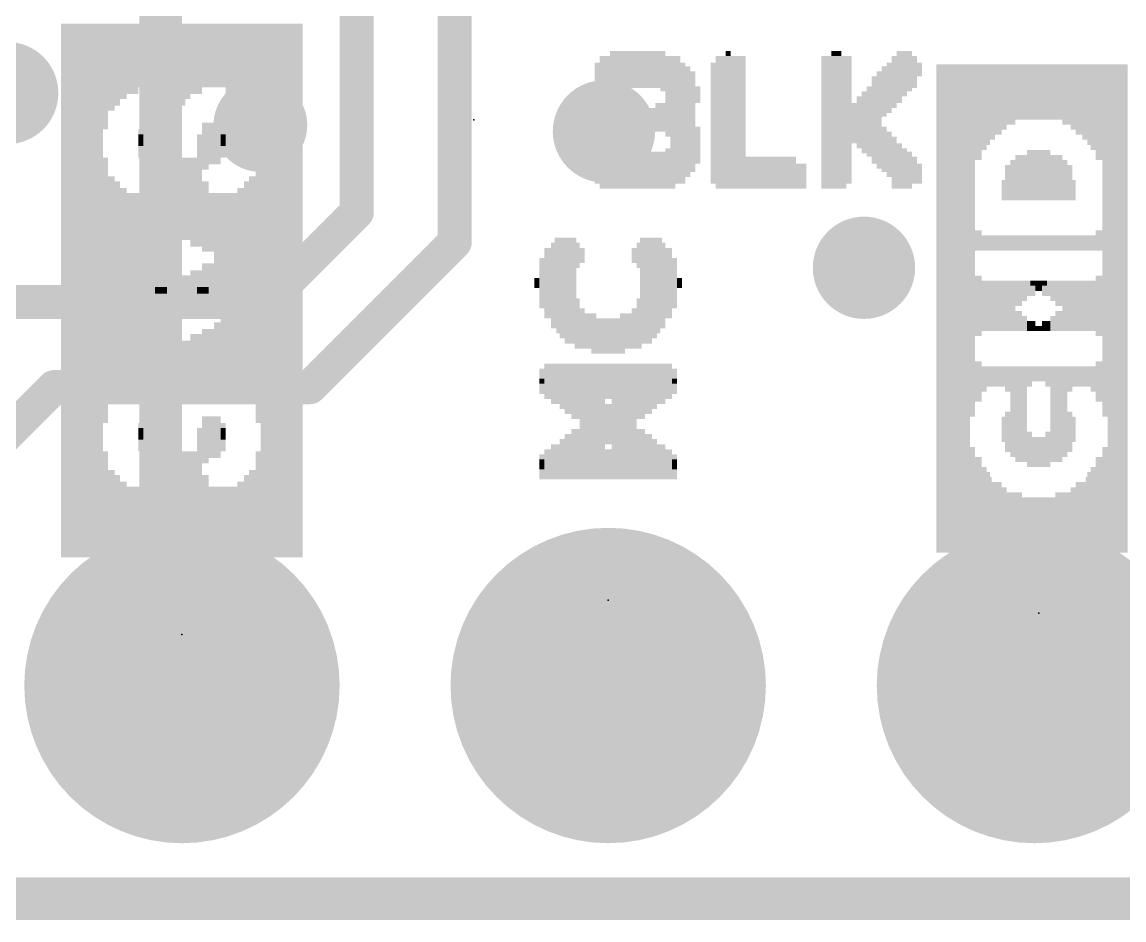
# Model space of a CAD drawing. Extents: x -28 to 74, y -69 to 26.
# Drawn here: x 9.21 to 15.77, y -0.13 to 5.22 of the extents above; entities that cross this region are included whole.
import ezdxf

# ---------------------------------------------------------------- set-up
doc = ezdxf.new("R2010")
doc.units = 0
for name, color, linetype in [('1', 12, 'CONTINUOUS'), ('16', 140, 'CONTINUOUS'), ('17', 183, 'CONTINUOUS'), ('18', 110, 'CONTINUOUS'), ('20', 53, 'CONTINUOUS'), ('21', 41, 'CONTINUOUS'), ('22', 40, 'CONTINUOUS'), ('23', 53, 'CONTINUOUS'), ('24', 53, 'CONTINUOUS'), ('51', 53, 'CONTINUOUS')]:
    doc.layers.add(name, color=color, linetype=linetype)

# ---------------------------------------------------------------- blocks, each defined once
blk = doc.blocks.new('RECT')
blk.add_solid([(-0.5, -0.5), (0.5, -0.5), (-0.5, 0.5), (0.5, 0.5)])
blk = doc.blocks.new('ROUNDP')
at = {"const_width": 0.5}
blk.add_lwpolyline([(0, -0.25, 1), (0, 0.25, 1), (0, -0.25)], format="xyb", dxfattribs=at)
blk = doc.blocks.new('ROUNDV')
at = {"const_width": 0.5}
blk.add_lwpolyline([(0, -0.25, 1), (0, 0.25, 1), (0, -0.25)], format="xyb", dxfattribs=at)

msp = doc.modelspace()

# ---------------------------------------------------------------- linework, layer by layer
at = {"layer": '1', "const_width": 0.254}
for points in [[(10.033, 1.397), (10.033, 9.144)], [(10.16, 1.27), (10.033, 1.397)], [(0, 0), (25.4, 0)]]:
    msp.add_lwpolyline(points, dxfattribs=at)
at = {"layer": '1', "const_width": 0.127}
for points in [[(10.0779, 1.4419, 1), (9.9881, 1.3521)], [(9.9695, 1.397, 1), (10.0965, 1.397)], [(10.1151, 1.2251, 1), (10.2049, 1.3149)]]:
    msp.add_lwpolyline(points, format="xyb", dxfattribs=at)
at = {"layer": '16'}
for points, const_width in [([(11.2014, 9.4234), (11.2014, 4.0894)], 0.2032), ([(11.7856, 9.0424), (11.7856, 3.9116)], 0.2032), ([(11.2014, 4.0894), (10.668, 3.556)], 0.2032), ([(11.7856, 3.9116), (10.922, 3.048)], 0.2032), ([(10.668, 3.556), (7.366, 3.556)], 0.2032), ([(9.398, 3.048), (7.62, 1.27)], 0.2032), ([(10.922, 3.048), (9.398, 3.048)], 0.2032), ([(0, 0), (25.4, 0)], 0.254)]:
    msp.add_lwpolyline(points, dxfattribs=dict(at, const_width=const_width))
at = {"layer": '16', "const_width": 0.1016}
for points in [[(11.1506, 4.0894, 1), (11.2522, 4.0894)], [(11.2373, 4.0535, 1), (11.1655, 4.1253)], [(11.8215, 3.8757, 1), (11.7497, 3.9475)], [(11.7348, 3.9116, 1), (11.8364, 3.9116)], [(10.6321, 3.5919, 1), (10.7039, 3.5201)], [(10.668, 3.5052, 1), (10.668, 3.6068)], [(9.398, 3.0988, 1), (9.398, 2.9972)], [(9.4339, 3.0121, 1), (9.3621, 3.0839)], [(10.8861, 3.0839, 1), (10.9579, 3.0121)], [(10.922, 2.9972, 1), (10.922, 3.0988)]]:
    msp.add_lwpolyline(points, format="xyb", dxfattribs=at)
at = {"layer": '20', "const_width": 0.2032}
msp.add_lwpolyline([(0, 0), (25.4, 0)], dxfattribs=at)
at = {"layer": '23'}
for p in [(11.8999, 4.6406), (12.7, 1.778), (15.2654, 1.7018), (10.16, 1.5748)]:
    msp.add_point(p, dxfattribs=at)
at = {"layer": '24'}
for p in [(12.7, 1.778), (15.2654, 1.7018), (10.16, 1.5748)]:
    msp.add_point(p, dxfattribs=at)

# ---------------------------------------------------------------- block references
at = {"layer": '17', "xscale": 1.8796, "yscale": 1.8796, "rotation": 90}
for p in [(10.16, 1.27), (10.16, 1.27), (12.7, 1.27), (12.7, 1.27), (15.24, 1.27), (15.24, 1.27)]:
    msp.add_blockref('ROUNDP', p, dxfattribs=at)
at = {"layer": '18'}
for p, xscale, yscale in [((9.1186, 4.8006), 0.6096, 0.6096), ((9.1186, 4.8006), 0.6096, 0.6096), ((10.6274, 4.6101), 0.5588, 0.5588), ((10.6274, 4.6101), 0.5588, 0.5588), ((12.6746, 4.572), 0.6096, 0.6096), ((12.6746, 4.572), 0.6096, 0.6096), ((14.224, 3.7592), 0.6096, 0.6096), ((14.224, 3.7592), 0.6096, 0.6096)]:
    msp.add_blockref('ROUNDV', p, dxfattribs=dict(at, xscale=xscale, yscale=yscale))
at = {"layer": '21', "rotation": 90}
for p, xscale, yscale in [((9.46, 3.6248), 3.18, 0.04), ((9.495, 3.6248), 3.18, 0.03), ((9.53, 3.6248), 3.18, 0.04), ((9.565, 3.6248), 3.18, 0.03), ((9.6, 3.6248), 3.18, 0.04), ((9.635, 3.6248), 3.18, 0.03), ((9.67, 3.6248), 3.18, 0.04), ((9.705, 4.8998), 0.63, 0.03), ((9.74, 4.9548), 0.52, 0.04), ((9.775, 4.9698), 0.49, 0.03), ((9.81, 4.9898), 0.45, 0.04), ((9.845, 5.0048), 0.42, 0.03), ((9.88, 5.0048), 0.42, 0.04), ((9.915, 5.0248), 0.38, 0.03), ((9.95, 5.0248), 0.38, 0.04), ((9.985, 5.0248), 0.38, 0.03), ((10.02, 5.0248), 0.38, 0.04), ((10.055, 5.0048), 0.42, 0.03), ((10.09, 5.0048), 0.42, 0.04), ((10.125, 4.9898), 0.45, 0.03), ((10.16, 4.9698), 0.49, 0.04), ((10.195, 5.0048), 0.42, 0.03), ((10.23, 5.0048), 0.42, 0.04), ((10.265, 5.0248), 0.38, 0.03), ((10.3, 5.0248), 0.38, 0.04), ((10.335, 5.0248), 0.38, 0.03), ((10.37, 5.0248), 0.38, 0.04), ((10.405, 5.0248), 0.38, 0.03), ((10.44, 5.0248), 0.38, 0.04), ((10.475, 5.0248), 0.38, 0.03), ((10.51, 5.0048), 0.42, 0.04), ((10.545, 4.9898), 0.45, 0.03), ((10.58, 4.9698), 0.49, 0.04), ((10.615, 4.9348), 0.56, 0.03), ((10.65, 3.6248), 3.18, 0.04), ((10.685, 3.6248), 3.18, 0.03), ((10.72, 3.6248), 3.18, 0.04), ((10.755, 3.6248), 3.18, 0.03), ((10.79, 3.6248), 3.18, 0.04), ((10.825, 3.6248), 3.18, 0.03), ((10.86, 3.6248), 3.18, 0.04), ((14.6704, 3.5168), 2.91, 0.03), ((14.7004, 3.5168), 2.91, 0.03), ((14.7254, 3.5168), 2.91, 0.02), ((14.7554, 3.5168), 2.91, 0.04), ((14.7904, 3.5168), 2.91, 0.03), ((14.8204, 3.5168), 2.91, 0.03), ((14.8454, 3.5168), 2.91, 0.02), ((14.8704, 3.9218), 2.1, 0.03), ((14.9054, 4.6868), 0.57, 0.04), ((14.9404, 4.7168), 0.51, 0.03), ((14.9604, 4.7318), 0.48, 0.03), ((14.9904, 4.7468), 0.45, 0.03), ((15.0254, 4.7618), 0.42, 0.04), ((15.0604, 4.7768), 0.39, 0.03), ((15.0804, 4.7918), 0.36, 0.03), ((15.1104, 4.7918), 0.36, 0.03), ((15.1454, 4.8068), 0.33, 0.04), ((15.1804, 4.8068), 0.33, 0.03), ((15.2104, 4.8068), 0.33, 0.03), ((15.2304, 4.8068), 0.33, 0.03), ((15.2654, 4.8068), 0.33, 0.04), ((15.3004, 4.8068), 0.33, 0.03), ((15.3204, 4.8068), 0.33, 0.03), ((15.3504, 4.8068), 0.33, 0.03), ((15.3854, 4.8068), 0.33, 0.04), ((15.4204, 4.7918), 0.36, 0.03), ((15.4504, 4.7918), 0.36, 0.03), ((15.4704, 4.7768), 0.39, 0.03), ((15.5054, 4.7768), 0.39, 0.04), ((15.5404, 4.7618), 0.42, 0.03), ((15.5604, 4.7468), 0.45, 0.03), ((15.5904, 4.7318), 0.48, 0.03), ((15.6254, 4.7018), 0.54, 0.04), ((15.6604, 4.6568), 0.63, 0.03), ((15.6904, 3.5168), 2.91, 0.03), ((15.7204, 3.5168), 2.91, 0.03), ((15.7504, 3.5168), 2.91, 0.03), ((15.7704, 3.5168), 2.91, 0.03), ((9.985, 4.4998), 0.25, 0.03), ((10.3, 4.4848), 0.28, 0.04), ((10.335, 4.4998), 0.25, 0.03), ((10.37, 4.4998), 0.25, 0.04), ((9.915, 4.5198), 0.07, 0.03), ((9.95, 4.4998), 0.17, 0.04), ((10.02, 4.4648), 0.24, 0.04), ((10.265, 4.2198), 0.67, 0.03), ((10.405, 4.4998), 0.17, 0.03), ((9.705, 3.6248), 1.58, 0.03), ((10.055, 4.2048), 0.42, 0.03), ((10.09, 4.1848), 0.46, 0.04), ((10.125, 4.1848), 0.46, 0.03), ((10.16, 4.1698), 0.49, 0.04), ((10.195, 4.1698), 0.49, 0.03), ((10.23, 4.1498), 0.53, 0.04), ((15.1454, 4.2818), 0.24, 0.04), ((15.1804, 4.2968), 0.27, 0.03), ((15.2104, 4.3118), 0.3, 0.03), ((15.2304, 4.3118), 0.3, 0.03), ((15.2654, 4.3118), 0.3, 0.04), ((15.3004, 4.3118), 0.3, 0.03), ((15.3204, 4.3118), 0.3, 0.03), ((15.3504, 4.2968), 0.27, 0.03), ((15.3854, 4.2968), 0.27, 0.04), ((15.4204, 4.2818), 0.24, 0.03), ((10.615, 4.0098), 0.67, 0.03), ((15.0804, 4.2518), 0.18, 0.03), ((15.1104, 4.2668), 0.21, 0.03), ((15.4504, 4.2668), 0.21, 0.03), ((9.74, 4.1848), 0.24, 0.04), ((9.775, 4.1848), 0.18, 0.03), ((10.02, 4.1348), 0.28, 0.04), ((10.58, 3.9948), 0.56, 0.04), ((15.4704, 4.2218), 0.12, 0.03), ((9.81, 4.1648), 0.14, 0.04), ((9.845, 4.1498), 0.11, 0.03), ((9.88, 4.1348), 0.14, 0.04), ((9.915, 4.1348), 0.14, 0.03), ((9.95, 4.1148), 0.18, 0.04), ((9.985, 4.1148), 0.18, 0.03), ((10.3, 4.0298), 0.35, 0.04), ((10.51, 3.9748), 0.46, 0.04), ((10.545, 3.9898), 0.49, 0.03), ((10.335, 4.0098), 0.31, 0.03), ((10.37, 3.9898), 0.35, 0.04), ((10.405, 3.9898), 0.35, 0.03), ((10.44, 3.9748), 0.38, 0.04), ((10.475, 3.9748), 0.38, 0.03), ((14.9054, 3.9218), 0.12, 0.04), ((14.9404, 3.9068), 0.09, 0.03), ((14.9604, 3.9068), 0.09, 0.03), ((14.9904, 3.9068), 0.09, 0.03), ((15.0254, 3.9068), 0.09, 0.04), ((15.0604, 3.9068), 0.09, 0.03), ((15.0804, 3.9068), 0.09, 0.03), ((15.1104, 3.9068), 0.09, 0.03), ((15.1454, 3.9068), 0.09, 0.04), ((15.1804, 3.9068), 0.09, 0.03), ((15.2104, 3.9068), 0.09, 0.03), ((15.2304, 3.9068), 0.09, 0.03), ((15.2654, 3.9068), 0.09, 0.04), ((15.3004, 3.9068), 0.09, 0.03), ((15.3204, 3.9068), 0.09, 0.03), ((15.3504, 3.9068), 0.09, 0.03), ((15.3854, 3.9068), 0.09, 0.04), ((15.4204, 3.9068), 0.09, 0.03), ((15.4504, 3.9068), 0.09, 0.03), ((15.4704, 3.9068), 0.09, 0.03), ((15.5054, 3.9068), 0.09, 0.04), ((15.5404, 3.9068), 0.09, 0.03), ((15.5604, 3.9068), 0.09, 0.03), ((15.5904, 3.9068), 0.09, 0.03), ((15.6254, 3.9218), 0.12, 0.04), ((15.6604, 3.9068), 0.15, 0.03), ((9.74, 3.6248), 0.52, 0.04), ((9.775, 3.6248), 0.52, 0.03), ((12.375, 3.653), 0.45, 0.03), ((12.395, 3.668), 0.54, 0.03), ((12.425, 3.653), 0.57, 0.03), ((12.46, 3.638), 0.6, 0.04), ((12.495, 3.623), 0.63, 0.03), ((12.515, 3.833), 0.15, 0.03), ((12.545, 3.833), 0.09, 0.03), ((12.885, 3.833), 0.09, 0.03), ((12.905, 3.818), 0.18, 0.03), ((12.94, 3.623), 0.63, 0.04), ((12.975, 3.638), 0.6, 0.03), ((12.995, 3.653), 0.57, 0.03), ((13.025, 3.653), 0.51, 0.03), ((13.06, 3.668), 0.42, 0.04), ((9.81, 3.6248), 0.46, 0.04), ((9.845, 3.6248), 0.46, 0.03), ((9.88, 3.6448), 0.42, 0.04), ((9.915, 3.6248), 0.38, 0.03), ((9.95, 3.6398), 0.35, 0.04), ((12.34, 3.653), 0.33, 0.04), ((13.095, 3.668), 0.3, 0.03), ((9.985, 3.6248), 0.32, 0.03), ((10.02, 3.6448), 0.28, 0.04), ((10.055, 3.6248), 0.24, 0.03), ((10.09, 3.6248), 0.24, 0.04), ((10.125, 3.6248), 0.18, 0.03), ((10.16, 3.6248), 0.18, 0.04), ((12.305, 3.653), 0.15, 0.03), ((13.125, 3.668), 0.06, 0.03), ((14.9054, 3.5318), 0.36, 0.04), ((14.9404, 3.5318), 0.3, 0.03), ((14.9604, 3.5468), 0.27, 0.03), ((14.9904, 3.5468), 0.27, 0.03), ((15.0254, 3.5618), 0.24, 0.04), ((15.0604, 3.5768), 0.21, 0.03), ((15.0804, 3.5918), 0.18, 0.03), ((15.1104, 3.5918), 0.18, 0.03), ((15.1454, 3.6068), 0.15, 0.04), ((15.1804, 3.6218), 0.12, 0.03), ((15.2104, 3.6368), 0.09, 0.03), ((15.2304, 3.6368), 0.09, 0.03), ((15.2654, 3.6518), 0.06, 0.04), ((15.3004, 3.6668), 0.03, 0.03), ((15.6254, 3.5168), 0.33, 0.04), ((15.6604, 3.5318), 0.36, 0.03), ((10.195, 3.6248), 0.1, 0.03), ((10.23, 3.6248), 0.1, 0.04), ((10.265, 3.6248), 0.04, 0.03), ((10.3, 3.6248), 0.04, 0.04), ((15.5404, 3.5018), 0.24, 0.03), ((15.5604, 3.5018), 0.24, 0.03), ((15.5904, 3.5168), 0.27, 0.03), ((10.615, 3.2398), 0.67, 0.03), ((12.515, 3.428), 0.3, 0.03), ((12.885, 3.413), 0.27, 0.03), ((12.905, 3.458), 0.3, 0.03), ((15.4704, 3.4718), 0.18, 0.03), ((15.5054, 3.4868), 0.21, 0.04), ((10.51, 3.2748), 0.46, 0.04), ((10.545, 3.2598), 0.49, 0.03), ((10.58, 3.2548), 0.56, 0.04), ((12.545, 3.398), 0.24, 0.03), ((12.58, 3.383), 0.21, 0.04), ((12.615, 3.368), 0.24, 0.03), ((12.82, 3.383), 0.21, 0.04), ((12.855, 3.383), 0.21, 0.03), ((15.3854, 3.4418), 0.12, 0.04), ((15.4204, 3.4568), 0.15, 0.03), ((15.4504, 3.4568), 0.15, 0.03), ((10.37, 3.2598), 0.35, 0.04), ((10.405, 3.2598), 0.35, 0.03), ((10.44, 3.2748), 0.38, 0.04), ((10.475, 3.2748), 0.38, 0.03), ((12.645, 3.353), 0.21, 0.03), ((12.665, 3.353), 0.21, 0.03), ((12.7, 3.353), 0.21, 0.04), ((12.735, 3.353), 0.21, 0.03), ((12.755, 3.353), 0.21, 0.03), ((12.785, 3.353), 0.21, 0.03), ((15.3004, 3.4118), 0.06, 0.03), ((15.3204, 3.4118), 0.06, 0.03), ((15.3504, 3.4268), 0.09, 0.03), ((10.23, 3.2048), 0.32, 0.04), ((10.265, 3.2248), 0.28, 0.03), ((10.3, 3.2398), 0.31, 0.04), ((10.335, 3.2398), 0.31, 0.03), ((15.2654, 3.3968), 0.03, 0.04), ((10.09, 3.1698), 0.25, 0.04), ((10.125, 3.1548), 0.28, 0.03), ((10.16, 3.1498), 0.35, 0.04), ((10.195, 3.1848), 0.28, 0.03), ((9.95, 3.1548), 0.14, 0.04), ((9.985, 3.1548), 0.14, 0.03), ((10.02, 3.1698), 0.17, 0.04), ((10.055, 3.1498), 0.21, 0.03), ((9.74, 3.0648), 0.24, 0.04), ((9.775, 3.0648), 0.18, 0.03), ((9.81, 3.0848), 0.14, 0.04), ((9.845, 3.0998), 0.11, 0.03), ((9.88, 3.1148), 0.14, 0.04), ((9.915, 3.1348), 0.1, 0.03), ((12.34, 3.098), 0.18, 0.04), ((12.375, 3.083), 0.21, 0.03), ((12.395, 3.083), 0.21, 0.03), ((12.425, 3.083), 0.21, 0.03), ((12.46, 3.083), 0.21, 0.04), ((12.495, 3.083), 0.21, 0.03), ((12.515, 3.083), 0.21, 0.03), ((12.545, 3.083), 0.21, 0.03), ((12.58, 3.083), 0.21, 0.04), ((12.615, 3.083), 0.21, 0.03), ((12.645, 3.083), 0.21, 0.03), ((12.665, 3.083), 0.21, 0.03), ((12.7, 3.083), 0.21, 0.04), ((12.735, 2.963), 0.45, 0.03), ((12.755, 2.978), 0.42, 0.03), ((12.785, 2.978), 0.42, 0.03), ((12.82, 2.993), 0.39, 0.04), ((12.855, 3.008), 0.36, 0.03), ((12.885, 3.023), 0.33, 0.03), ((12.905, 3.023), 0.33, 0.03), ((12.94, 3.038), 0.3, 0.04), ((12.975, 3.053), 0.27, 0.03), ((12.995, 3.068), 0.24, 0.03), ((13.025, 3.068), 0.24, 0.03), ((13.06, 3.083), 0.21, 0.04), ((13.095, 3.083), 0.15, 0.03), ((14.9054, 3.0818), 0.24, 0.04), ((14.9404, 3.0968), 0.15, 0.03), ((14.9604, 3.1118), 0.12, 0.03), ((14.9904, 3.1118), 0.12, 0.03), ((15.0254, 3.1118), 0.12, 0.04), ((15.0604, 3.1118), 0.12, 0.03), ((15.0804, 3.0968), 0.15, 0.03), ((15.1104, 2.9018), 0.54, 0.03), ((15.1454, 2.8868), 0.57, 0.04), ((15.1804, 2.8868), 0.57, 0.03), ((15.2104, 3.1118), 0.12, 0.03), ((15.2304, 3.1268), 0.09, 0.03), ((15.2654, 3.1268), 0.09, 0.04), ((15.3004, 3.1268), 0.09, 0.03), ((15.3204, 3.1268), 0.09, 0.03), ((15.3504, 3.1268), 0.09, 0.03), ((15.3854, 3.1268), 0.09, 0.04), ((15.4204, 3.1268), 0.09, 0.03), ((15.4504, 3.1268), 0.09, 0.03), ((15.4704, 3.1268), 0.09, 0.03), ((15.5054, 3.1268), 0.09, 0.04), ((15.5404, 3.1268), 0.09, 0.03), ((15.5604, 3.1268), 0.09, 0.03), ((15.5904, 3.1118), 0.12, 0.03), ((15.6254, 3.1118), 0.18, 0.04), ((15.6604, 3.0818), 0.24, 0.03), ((12.305, 3.083), 0.03, 0.03), ((12.665, 2.708), 0.42, 0.03), ((12.7, 2.828), 0.24, 0.04), ((15.0804, 2.7968), 0.21, 0.03), ((15.3504, 2.7518), 0.3, 0.03), ((15.3854, 2.7518), 0.3, 0.04), ((15.4204, 2.7668), 0.27, 0.03), ((15.4504, 2.7818), 0.24, 0.03), ((9.95, 2.7498), 0.17, 0.04), ((9.985, 2.7498), 0.25, 0.03), ((10.02, 2.7148), 0.24, 0.04), ((10.3, 2.7348), 0.28, 0.04), ((10.335, 2.7498), 0.25, 0.03), ((10.37, 2.7498), 0.25, 0.04), ((10.405, 2.7498), 0.17, 0.03), ((12.545, 2.663), 0.33, 0.03), ((12.58, 2.678), 0.36, 0.04), ((12.615, 2.693), 0.39, 0.03), ((12.645, 2.693), 0.39, 0.03), ((15.4704, 2.7968), 0.15, 0.03), ((9.915, 2.7698), 0.07, 0.03), ((10.265, 2.4198), 0.77, 0.03), ((12.46, 2.633), 0.27, 0.04), ((12.495, 2.648), 0.3, 0.03), ((12.515, 2.648), 0.3, 0.03), ((15.2104, 2.6768), 0.21, 0.03), ((12.375, 2.603), 0.21, 0.03), ((12.395, 2.603), 0.21, 0.03), ((12.425, 2.618), 0.24, 0.03), ((15.2304, 2.6618), 0.18, 0.03), ((15.2654, 2.6618), 0.18, 0.04), ((15.3004, 2.6618), 0.18, 0.03), ((15.3204, 2.6618), 0.18, 0.03), ((9.705, 2.3498), 0.63, 0.03), ((10.055, 2.3498), 0.63, 0.03), ((10.09, 2.3498), 0.63, 0.04), ((10.125, 2.3498), 0.63, 0.03), ((10.16, 2.3498), 0.63, 0.04), ((10.195, 2.3498), 0.63, 0.03), ((10.23, 2.3498), 0.63, 0.04), ((12.34, 2.588), 0.18, 0.04), ((12.7, 2.588), 0.18, 0.04), ((12.735, 2.588), 0.18, 0.03), ((12.755, 2.588), 0.18, 0.03), ((12.785, 2.588), 0.18, 0.03), ((12.82, 2.588), 0.18, 0.04), ((12.855, 2.588), 0.18, 0.03), ((12.885, 2.588), 0.18, 0.03), ((12.905, 2.588), 0.18, 0.03), ((12.94, 2.588), 0.18, 0.04), ((12.975, 2.588), 0.18, 0.03), ((12.995, 2.588), 0.18, 0.03), ((13.025, 2.588), 0.18, 0.03), ((13.06, 2.588), 0.18, 0.04), ((13.095, 2.573), 0.15, 0.03), ((14.8704, 2.3768), 0.63, 0.03), ((14.9054, 2.3468), 0.57, 0.04), ((15.6604, 2.3618), 0.6, 0.03), ((10.615, 2.3148), 0.56, 0.03), ((12.305, 2.588), 0.06, 0.03), ((14.9404, 2.3168), 0.51, 0.03), ((15.6254, 2.3318), 0.54, 0.04), ((9.74, 2.2948), 0.52, 0.04), ((9.775, 2.2798), 0.49, 0.03), ((10.02, 2.2798), 0.49, 0.04), ((10.58, 2.2798), 0.49, 0.04), ((14.9604, 2.3018), 0.48, 0.03), ((15.5604, 2.2868), 0.45, 0.03), ((15.5904, 2.3018), 0.48, 0.03), ((9.81, 2.2598), 0.45, 0.04), ((9.845, 2.2448), 0.42, 0.03), ((9.88, 2.2448), 0.42, 0.04), ((9.915, 2.2448), 0.42, 0.03), ((9.95, 2.2448), 0.42, 0.04), ((9.985, 2.2448), 0.42, 0.03), ((10.3, 2.2448), 0.42, 0.04), ((10.51, 2.2448), 0.42, 0.04), ((10.545, 2.2598), 0.45, 0.03), ((14.9904, 2.2718), 0.42, 0.03), ((15.0254, 2.2718), 0.42, 0.04), ((15.0604, 2.2568), 0.39, 0.03), ((15.4704, 2.2568), 0.39, 0.03), ((15.5054, 2.2568), 0.39, 0.04), ((15.5404, 2.2718), 0.42, 0.03), ((10.335, 2.2248), 0.38, 0.03), ((10.37, 2.2248), 0.38, 0.04), ((10.405, 2.2248), 0.38, 0.03), ((10.44, 2.2248), 0.38, 0.04), ((10.475, 2.2248), 0.38, 0.03), ((15.0804, 2.2418), 0.36, 0.03), ((15.1104, 2.2418), 0.36, 0.03), ((15.1454, 2.2418), 0.36, 0.04), ((15.1804, 2.2268), 0.33, 0.03), ((15.2104, 2.2268), 0.33, 0.03), ((15.2304, 2.2268), 0.33, 0.03), ((15.2654, 2.2268), 0.33, 0.04), ((15.3004, 2.2268), 0.33, 0.03), ((15.3204, 2.2268), 0.33, 0.03), ((15.3504, 2.2268), 0.33, 0.03), ((15.3854, 2.2418), 0.36, 0.04), ((15.4204, 2.2418), 0.36, 0.03), ((15.4504, 2.2418), 0.36, 0.03)]:
    msp.add_blockref('RECT', p, dxfattribs=dict(at, xscale=xscale, yscale=yscale))
at = {"layer": '21'}
for p, xscale, yscale in [((12.8899, 5.0006), 0.48, 0.04), ((12.8749, 5.0356), 0.33, 0.03), ((13.4299, 5.0006), 0.18, 0.04), ((13.4149, 5.0356), 0.03, 0.03), ((14.0599, 5.0006), 0.18, 0.04), ((14.0599, 5.0356), 0.06, 0.03), ((14.4649, 5.0006), 0.15, 0.04), ((14.4649, 5.0356), 0.09, 0.03), ((12.8899, 4.9656), 0.54, 0.03), ((12.9049, 4.9456), 0.57, 0.03), ((12.9199, 4.9156), 0.6, 0.03), ((13.4149, 4.9656), 0.21, 0.03), ((13.4149, 4.9456), 0.21, 0.03), ((13.4149, 4.9156), 0.21, 0.03), ((14.0599, 4.9656), 0.18, 0.03), ((14.0599, 4.9456), 0.18, 0.03), ((14.0599, 4.9156), 0.18, 0.03), ((14.4349, 4.9156), 0.27, 0.03), ((14.4499, 4.9456), 0.24, 0.03), ((14.4649, 4.9656), 0.21, 0.03), ((12.9199, 4.8806), 0.6, 0.04), ((12.9199, 4.8456), 0.6, 0.03), ((13.4149, 4.8806), 0.21, 0.04), ((13.4149, 4.8456), 0.21, 0.03), ((14.0599, 4.8806), 0.18, 0.04), ((14.0599, 4.8456), 0.18, 0.03), ((14.4049, 4.8806), 0.27, 0.04), ((14.4049, 4.8456), 0.27, 0.03), ((12.7249, 4.8256), 0.21, 0.03), ((12.7249, 4.7956), 0.21, 0.03), ((13.1299, 4.8256), 0.24, 0.03), ((13.1449, 4.7956), 0.21, 0.03), ((13.4149, 4.8256), 0.21, 0.03), ((13.4149, 4.7956), 0.21, 0.03), ((14.0599, 4.8256), 0.18, 0.03), ((14.0599, 4.7956), 0.18, 0.03), ((14.3449, 4.7956), 0.27, 0.03), ((14.3749, 4.8256), 0.27, 0.03), ((12.7249, 4.7606), 0.21, 0.04), ((12.7249, 4.7256), 0.21, 0.03), ((13.0999, 4.7256), 0.24, 0.03), ((13.1449, 4.7606), 0.21, 0.04), ((13.4149, 4.7606), 0.21, 0.04), ((13.4149, 4.7256), 0.21, 0.03), ((14.0599, 4.7606), 0.18, 0.04), ((14.1949, 4.7256), 0.45, 0.03), ((14.3149, 4.7606), 0.27, 0.04), ((12.7249, 4.6956), 0.21, 0.03), ((12.7249, 4.6756), 0.21, 0.03), ((13.0549, 4.6756), 0.33, 0.03), ((13.0699, 4.6956), 0.3, 0.03), ((13.4149, 4.6956), 0.21, 0.03), ((13.4149, 4.6756), 0.21, 0.03), ((14.1799, 4.6956), 0.42, 0.03), ((14.1649, 4.6756), 0.39, 0.03), ((12.7249, 4.6406), 0.21, 0.04), ((12.7249, 4.6056), 0.21, 0.03), ((12.7249, 4.5856), 0.21, 0.03), ((13.0549, 4.6406), 0.33, 0.04), ((13.0549, 4.6056), 0.33, 0.03), ((13.0849, 4.5856), 0.33, 0.03), ((13.4149, 4.6406), 0.21, 0.04), ((13.4149, 4.6056), 0.21, 0.03), ((13.4149, 4.5856), 0.21, 0.03), ((14.1499, 4.6406), 0.36, 0.04), ((14.1499, 4.6056), 0.36, 0.03), ((14.1649, 4.5856), 0.39, 0.03), ((12.7249, 4.5556), 0.21, 0.03), ((12.7249, 4.5206), 0.21, 0.04), ((13.1449, 4.5556), 0.21, 0.03), ((13.1599, 4.5206), 0.18, 0.04), ((13.4149, 4.5556), 0.21, 0.03), ((13.4149, 4.5206), 0.21, 0.04), ((14.1799, 4.5556), 0.42, 0.03), ((14.1949, 4.5206), 0.45, 0.04), ((12.7249, 4.4856), 0.21, 0.03), ((12.7249, 4.4556), 0.21, 0.03), ((13.1449, 4.4556), 0.21, 0.03), ((13.1599, 4.4856), 0.18, 0.03), ((13.4149, 4.4856), 0.21, 0.03), ((13.4149, 4.4556), 0.21, 0.03), ((14.0599, 4.4856), 0.18, 0.03), ((14.0599, 4.4556), 0.18, 0.03), ((14.3149, 4.4856), 0.27, 0.03), ((14.3449, 4.4556), 0.27, 0.03), ((12.9349, 4.4356), 0.63, 0.03), ((12.9349, 4.4006), 0.63, 0.04), ((13.4149, 4.4356), 0.21, 0.03), ((13.5649, 4.4006), 0.51, 0.04), ((14.0599, 4.4356), 0.18, 0.03), ((14.0599, 4.4006), 0.18, 0.04), ((14.3749, 4.4356), 0.27, 0.03), ((14.4049, 4.4006), 0.27, 0.04), ((12.9199, 4.3656), 0.6, 0.03), ((12.9199, 4.3456), 0.6, 0.03), ((13.5949, 4.3656), 0.57, 0.03), ((13.5949, 4.3456), 0.57, 0.03), ((14.0599, 4.3656), 0.18, 0.03), ((14.0599, 4.3456), 0.18, 0.03), ((14.4349, 4.3656), 0.27, 0.03), ((14.4499, 4.3456), 0.24, 0.03), ((12.9049, 4.3156), 0.57, 0.03), ((12.8899, 4.2806), 0.54, 0.04), ((13.5949, 4.3156), 0.57, 0.03), ((13.5949, 4.2806), 0.57, 0.04), ((14.0599, 4.3156), 0.18, 0.03), ((14.0599, 4.2806), 0.18, 0.04), ((14.4649, 4.3156), 0.21, 0.03), ((14.4799, 4.2806), 0.18, 0.04), ((12.8749, 4.2456), 0.45, 0.03), ((13.6099, 4.2456), 0.54, 0.03), ((14.0449, 4.2456), 0.15, 0.03), ((14.4499, 4.2456), 0.12, 0.03)]:
    msp.add_blockref('RECT', p, dxfattribs=dict(at, xscale=xscale, yscale=yscale))
at = {"layer": '22', "rotation": 90}
for p, xscale, yscale in [((9.46, 3.6248), 3.18, 0.04), ((9.495, 3.6248), 3.18, 0.03), ((9.53, 3.6248), 3.18, 0.04), ((9.565, 3.6248), 3.18, 0.03), ((9.6, 3.6248), 3.18, 0.04), ((9.635, 3.6248), 3.18, 0.03), ((9.67, 3.6248), 3.18, 0.04), ((9.705, 4.9348), 0.56, 0.03), ((9.74, 4.9698), 0.49, 0.04), ((9.775, 4.9898), 0.45, 0.03), ((9.81, 5.0048), 0.42, 0.04), ((9.845, 5.0248), 0.38, 0.03), ((9.88, 5.0248), 0.38, 0.04), ((9.915, 5.0248), 0.38, 0.03), ((9.95, 5.0248), 0.38, 0.04), ((9.985, 5.0248), 0.38, 0.03), ((10.02, 5.0248), 0.38, 0.04), ((10.055, 5.0248), 0.38, 0.03), ((10.09, 5.0048), 0.42, 0.04), ((10.125, 5.0048), 0.42, 0.03), ((10.16, 4.9698), 0.49, 0.04), ((10.195, 4.9898), 0.45, 0.03), ((10.23, 5.0048), 0.42, 0.04), ((10.265, 5.0048), 0.42, 0.03), ((10.3, 5.0248), 0.38, 0.04), ((10.335, 5.0248), 0.38, 0.03), ((10.37, 5.0248), 0.38, 0.04), ((10.405, 5.0248), 0.38, 0.03), ((10.44, 5.0048), 0.42, 0.04), ((10.475, 5.0048), 0.42, 0.03), ((10.51, 4.9898), 0.45, 0.04), ((10.545, 4.9698), 0.49, 0.03), ((10.58, 4.9548), 0.52, 0.04), ((10.615, 4.8998), 0.63, 0.03), ((10.65, 3.6248), 3.18, 0.04), ((10.685, 3.6248), 3.18, 0.03), ((10.72, 3.6248), 3.18, 0.04), ((10.755, 3.6248), 3.18, 0.03), ((10.79, 3.6248), 3.18, 0.04), ((10.825, 3.6248), 3.18, 0.03), ((10.86, 3.6248), 3.18, 0.04), ((14.6704, 3.5168), 2.91, 0.03), ((14.7004, 3.5168), 2.91, 0.03), ((14.7304, 3.5168), 2.91, 0.03), ((14.7604, 3.5168), 2.91, 0.03), ((14.7804, 3.5168), 2.91, 0.03), ((14.8104, 3.5168), 2.91, 0.03), ((14.8404, 3.5168), 2.91, 0.03), ((14.8704, 4.6568), 0.63, 0.03), ((14.9054, 4.7018), 0.54, 0.04), ((14.9404, 4.7318), 0.48, 0.03), ((14.9704, 4.7468), 0.45, 0.03), ((14.9904, 4.7618), 0.42, 0.03), ((15.0254, 4.7768), 0.39, 0.04), ((15.0604, 4.7768), 0.39, 0.03), ((15.0804, 4.7918), 0.36, 0.03), ((15.1104, 4.7918), 0.36, 0.03), ((15.1454, 4.8068), 0.33, 0.04), ((15.1804, 4.8068), 0.33, 0.03), ((15.2104, 4.8068), 0.33, 0.03), ((15.2304, 4.8068), 0.33, 0.03), ((15.2654, 4.8068), 0.33, 0.04), ((15.3004, 4.8068), 0.33, 0.03), ((15.3204, 4.8068), 0.33, 0.03), ((15.3504, 4.8068), 0.33, 0.03), ((15.3854, 4.8068), 0.33, 0.04), ((15.4204, 4.7918), 0.36, 0.03), ((15.4504, 4.7918), 0.36, 0.03), ((15.4704, 4.7768), 0.39, 0.03), ((15.5054, 4.7618), 0.42, 0.04), ((15.5404, 4.7468), 0.45, 0.03), ((15.5704, 4.7318), 0.48, 0.03), ((15.5904, 4.7168), 0.51, 0.03), ((15.6254, 4.6868), 0.57, 0.04), ((15.6604, 3.9218), 2.1, 0.03), ((15.6854, 3.5168), 2.91, 0.02), ((15.7104, 3.5168), 2.91, 0.03), ((15.7404, 3.5168), 2.91, 0.03), ((15.7754, 3.5168), 2.91, 0.04), ((9.95, 4.4998), 0.25, 0.04), ((9.985, 4.4998), 0.25, 0.03), ((10.02, 4.4848), 0.28, 0.04), ((10.335, 4.4998), 0.25, 0.03), ((9.915, 4.4998), 0.17, 0.03), ((10.055, 4.2198), 0.67, 0.03), ((10.3, 4.4648), 0.24, 0.04), ((10.37, 4.4998), 0.17, 0.04), ((10.405, 4.5198), 0.07, 0.03), ((10.09, 4.1498), 0.53, 0.04), ((10.125, 4.1698), 0.49, 0.03), ((10.16, 4.1698), 0.49, 0.04), ((10.195, 4.1848), 0.46, 0.03), ((10.23, 4.1848), 0.46, 0.04), ((10.265, 4.2048), 0.42, 0.03), ((10.615, 3.6248), 1.58, 0.03), ((15.1104, 4.2818), 0.24, 0.03), ((15.1454, 4.2968), 0.27, 0.04), ((15.1804, 4.2968), 0.27, 0.03), ((15.2104, 4.3118), 0.3, 0.03), ((15.2304, 4.3118), 0.3, 0.03), ((15.2654, 4.3118), 0.3, 0.04), ((15.3004, 4.3118), 0.3, 0.03), ((15.3204, 4.3118), 0.3, 0.03), ((15.3504, 4.2968), 0.27, 0.03), ((15.3854, 4.2818), 0.24, 0.04), ((9.705, 4.0098), 0.67, 0.03), ((15.0804, 4.2668), 0.21, 0.03), ((15.4204, 4.2668), 0.21, 0.03), ((15.4504, 4.2518), 0.18, 0.03), ((9.74, 3.9948), 0.56, 0.04), ((10.3, 4.1348), 0.28, 0.04), ((10.545, 4.1848), 0.18, 0.03), ((10.58, 4.1848), 0.24, 0.04), ((15.0604, 4.2218), 0.12, 0.03), ((9.775, 3.9898), 0.49, 0.03), ((9.81, 3.9748), 0.46, 0.04), ((10.02, 4.0298), 0.35, 0.04), ((10.335, 4.1148), 0.18, 0.03), ((10.37, 4.1148), 0.18, 0.04), ((10.405, 4.1348), 0.14, 0.03), ((10.44, 4.1348), 0.14, 0.04), ((10.475, 4.1498), 0.11, 0.03), ((10.51, 4.1648), 0.14, 0.04), ((9.845, 3.9748), 0.38, 0.03), ((9.88, 3.9748), 0.38, 0.04), ((9.915, 3.9898), 0.35, 0.03), ((9.95, 3.9898), 0.35, 0.04), ((9.985, 4.0098), 0.31, 0.03), ((14.8704, 3.9068), 0.15, 0.03), ((14.9054, 3.9218), 0.12, 0.04), ((14.9404, 3.9068), 0.09, 0.03), ((14.9704, 3.9068), 0.09, 0.03), ((14.9904, 3.9068), 0.09, 0.03), ((15.0254, 3.9068), 0.09, 0.04), ((15.0604, 3.9068), 0.09, 0.03), ((15.0804, 3.9068), 0.09, 0.03), ((15.1104, 3.9068), 0.09, 0.03), ((15.1454, 3.9068), 0.09, 0.04), ((15.1804, 3.9068), 0.09, 0.03), ((15.2104, 3.9068), 0.09, 0.03), ((15.2304, 3.9068), 0.09, 0.03), ((15.2654, 3.9068), 0.09, 0.04), ((15.3004, 3.9068), 0.09, 0.03), ((15.3204, 3.9068), 0.09, 0.03), ((15.3504, 3.9068), 0.09, 0.03), ((15.3854, 3.9068), 0.09, 0.04), ((15.4204, 3.9068), 0.09, 0.03), ((15.4504, 3.9068), 0.09, 0.03), ((15.4704, 3.9068), 0.09, 0.03), ((15.5054, 3.9068), 0.09, 0.04), ((15.5404, 3.9068), 0.09, 0.03), ((15.5704, 3.9068), 0.09, 0.03), ((15.5904, 3.9068), 0.09, 0.03), ((15.6254, 3.9218), 0.12, 0.04), ((10.545, 3.6248), 0.52, 0.03), ((10.58, 3.6248), 0.52, 0.04), ((12.34, 3.668), 0.42, 0.04), ((12.375, 3.653), 0.51, 0.03), ((12.405, 3.653), 0.57, 0.03), ((12.425, 3.638), 0.6, 0.03), ((12.46, 3.623), 0.63, 0.04), ((12.495, 3.818), 0.18, 0.03), ((12.515, 3.833), 0.09, 0.03), ((12.855, 3.833), 0.09, 0.03), ((12.885, 3.833), 0.15, 0.03), ((12.905, 3.623), 0.63, 0.03), ((12.94, 3.638), 0.6, 0.04), ((12.975, 3.653), 0.57, 0.03), ((13.005, 3.668), 0.54, 0.03), ((13.025, 3.653), 0.45, 0.03), ((10.37, 3.6398), 0.35, 0.04), ((10.405, 3.6248), 0.38, 0.03), ((10.44, 3.6448), 0.42, 0.04), ((10.475, 3.6248), 0.46, 0.03), ((10.51, 3.6248), 0.46, 0.04), ((12.305, 3.668), 0.3, 0.03), ((13.06, 3.653), 0.33, 0.04), ((10.23, 3.6248), 0.24, 0.04), ((10.265, 3.6248), 0.24, 0.03), ((10.3, 3.6448), 0.28, 0.04), ((10.335, 3.6248), 0.32, 0.03), ((10.16, 3.6248), 0.18, 0.04), ((10.195, 3.6248), 0.18, 0.03), ((12.275, 3.668), 0.06, 0.03), ((13.095, 3.653), 0.15, 0.03), ((14.8704, 3.5318), 0.36, 0.03), ((14.9054, 3.5168), 0.33, 0.04), ((15.2304, 3.6668), 0.03, 0.03), ((15.2654, 3.6518), 0.06, 0.04), ((15.3004, 3.6368), 0.09, 0.03), ((15.3204, 3.6368), 0.09, 0.03), ((15.3504, 3.6218), 0.12, 0.03), ((15.3854, 3.6068), 0.15, 0.04), ((15.4204, 3.5918), 0.18, 0.03), ((15.4504, 3.5918), 0.18, 0.03), ((15.4704, 3.5768), 0.21, 0.03), ((15.5054, 3.5618), 0.24, 0.04), ((15.5404, 3.5468), 0.27, 0.03), ((15.5704, 3.5468), 0.27, 0.03), ((15.5904, 3.5318), 0.3, 0.03), ((15.6254, 3.5318), 0.36, 0.04), ((10.02, 3.6248), 0.04, 0.04), ((10.055, 3.6248), 0.04, 0.03), ((10.09, 3.6248), 0.1, 0.04), ((10.125, 3.6248), 0.1, 0.03), ((14.9404, 3.5168), 0.27, 0.03), ((14.9704, 3.5018), 0.24, 0.03), ((14.9904, 3.5018), 0.24, 0.03), ((9.705, 3.2398), 0.67, 0.03), ((12.495, 3.458), 0.3, 0.03), ((12.515, 3.413), 0.27, 0.03), ((12.885, 3.428), 0.3, 0.03), ((15.0254, 3.4868), 0.21, 0.04), ((15.0604, 3.4718), 0.18, 0.03), ((9.74, 3.2548), 0.56, 0.04), ((9.775, 3.2598), 0.49, 0.03), ((9.81, 3.2748), 0.46, 0.04), ((12.545, 3.383), 0.21, 0.03), ((12.58, 3.383), 0.21, 0.04), ((12.785, 3.368), 0.24, 0.03), ((12.82, 3.383), 0.21, 0.04), ((12.855, 3.398), 0.24, 0.03), ((15.0804, 3.4568), 0.15, 0.03), ((15.1104, 3.4568), 0.15, 0.03), ((15.1454, 3.4418), 0.12, 0.04), ((9.845, 3.2748), 0.38, 0.03), ((9.88, 3.2748), 0.38, 0.04), ((9.915, 3.2598), 0.35, 0.03), ((9.95, 3.2598), 0.35, 0.04), ((12.615, 3.353), 0.21, 0.03), ((12.645, 3.353), 0.21, 0.03), ((12.665, 3.353), 0.21, 0.03), ((12.7, 3.353), 0.21, 0.04), ((12.735, 3.353), 0.21, 0.03), ((12.755, 3.353), 0.21, 0.03), ((15.1804, 3.4268), 0.09, 0.03), ((15.2104, 3.4118), 0.06, 0.03), ((15.2304, 3.4118), 0.06, 0.03), ((9.985, 3.2398), 0.31, 0.03), ((10.02, 3.2398), 0.31, 0.04), ((10.055, 3.2248), 0.28, 0.03), ((10.09, 3.2048), 0.32, 0.04), ((15.2654, 3.3968), 0.03, 0.04), ((10.125, 3.1848), 0.28, 0.03), ((10.16, 3.1498), 0.35, 0.04), ((10.195, 3.1548), 0.28, 0.03), ((10.23, 3.1698), 0.25, 0.04), ((10.265, 3.1498), 0.21, 0.03), ((10.3, 3.1698), 0.17, 0.04), ((10.335, 3.1548), 0.14, 0.03), ((10.37, 3.1548), 0.14, 0.04), ((10.405, 3.1348), 0.1, 0.03), ((10.44, 3.1148), 0.14, 0.04), ((10.475, 3.0998), 0.11, 0.03), ((10.51, 3.0848), 0.14, 0.04), ((10.545, 3.0648), 0.18, 0.03), ((10.58, 3.0648), 0.24, 0.04), ((12.305, 3.083), 0.15, 0.03), ((12.34, 3.083), 0.21, 0.04), ((12.375, 3.068), 0.24, 0.03), ((12.405, 3.068), 0.24, 0.03), ((12.425, 3.053), 0.27, 0.03), ((12.46, 3.038), 0.3, 0.04), ((12.495, 3.023), 0.33, 0.03), ((12.515, 3.023), 0.33, 0.03), ((12.545, 3.008), 0.36, 0.03), ((12.58, 2.993), 0.39, 0.04), ((12.615, 2.978), 0.42, 0.03), ((12.645, 2.978), 0.42, 0.03), ((12.665, 2.963), 0.45, 0.03), ((12.7, 3.083), 0.21, 0.04), ((12.735, 3.083), 0.21, 0.03), ((12.755, 3.083), 0.21, 0.03), ((12.785, 3.083), 0.21, 0.03), ((12.82, 3.083), 0.21, 0.04), ((12.855, 3.083), 0.21, 0.03), ((12.885, 3.083), 0.21, 0.03), ((12.905, 3.083), 0.21, 0.03), ((12.94, 3.083), 0.21, 0.04), ((12.975, 3.083), 0.21, 0.03), ((13.005, 3.083), 0.21, 0.03), ((13.025, 3.083), 0.21, 0.03), ((13.06, 3.098), 0.18, 0.04), ((14.8704, 3.0818), 0.24, 0.03), ((14.9054, 3.1118), 0.18, 0.04), ((14.9404, 3.1118), 0.12, 0.03), ((14.9704, 3.1268), 0.09, 0.03), ((14.9904, 3.1268), 0.09, 0.03), ((15.0254, 3.1268), 0.09, 0.04), ((15.0604, 3.1268), 0.09, 0.03), ((15.0804, 3.1268), 0.09, 0.03), ((15.1104, 3.1268), 0.09, 0.03), ((15.1454, 3.1268), 0.09, 0.04), ((15.1804, 3.1268), 0.09, 0.03), ((15.2104, 3.1268), 0.09, 0.03), ((15.2304, 3.1268), 0.09, 0.03), ((15.2654, 3.1268), 0.09, 0.04), ((15.3004, 3.1268), 0.09, 0.03), ((15.3204, 3.1118), 0.12, 0.03), ((15.3504, 2.8868), 0.57, 0.03), ((15.3854, 2.8868), 0.57, 0.04), ((15.4204, 2.9018), 0.54, 0.03), ((15.4504, 3.0968), 0.15, 0.03), ((15.4704, 3.1118), 0.12, 0.03), ((15.5054, 3.1118), 0.12, 0.04), ((15.5404, 3.1118), 0.12, 0.03), ((15.5704, 3.1118), 0.12, 0.03), ((15.5904, 3.0968), 0.15, 0.03), ((15.6254, 3.0818), 0.24, 0.04), ((13.095, 3.083), 0.03, 0.03), ((12.7, 2.828), 0.24, 0.04), ((12.735, 2.708), 0.42, 0.03), ((15.0804, 2.7818), 0.24, 0.03), ((15.1104, 2.7668), 0.27, 0.03), ((15.1454, 2.7518), 0.3, 0.04), ((15.1804, 2.7518), 0.3, 0.03), ((15.4504, 2.7968), 0.21, 0.03), ((9.915, 2.7498), 0.17, 0.03), ((9.95, 2.7498), 0.25, 0.04), ((9.985, 2.7498), 0.25, 0.03), ((10.02, 2.7348), 0.28, 0.04), ((10.3, 2.7148), 0.24, 0.04), ((10.335, 2.7498), 0.25, 0.03), ((10.37, 2.7498), 0.17, 0.04), ((12.755, 2.693), 0.39, 0.03), ((12.785, 2.693), 0.39, 0.03), ((12.82, 2.678), 0.36, 0.04), ((12.855, 2.663), 0.33, 0.03), ((15.0604, 2.7968), 0.15, 0.03), ((10.055, 2.4198), 0.77, 0.03), ((10.405, 2.7698), 0.07, 0.03), ((12.885, 2.648), 0.3, 0.03), ((12.905, 2.648), 0.3, 0.03), ((12.94, 2.633), 0.27, 0.04), ((15.3204, 2.6768), 0.21, 0.03), ((12.975, 2.618), 0.24, 0.03), ((13.005, 2.603), 0.21, 0.03), ((13.025, 2.603), 0.21, 0.03), ((15.2104, 2.6618), 0.18, 0.03), ((15.2304, 2.6618), 0.18, 0.03), ((15.2654, 2.6618), 0.18, 0.04), ((15.3004, 2.6618), 0.18, 0.03), ((10.09, 2.3498), 0.63, 0.04), ((10.125, 2.3498), 0.63, 0.03), ((10.16, 2.3498), 0.63, 0.04), ((10.195, 2.3498), 0.63, 0.03), ((10.23, 2.3498), 0.63, 0.04), ((10.265, 2.3498), 0.63, 0.03), ((10.615, 2.3498), 0.63, 0.03), ((12.305, 2.573), 0.15, 0.03), ((12.34, 2.588), 0.18, 0.04), ((12.375, 2.588), 0.18, 0.03), ((12.405, 2.588), 0.18, 0.03), ((12.425, 2.588), 0.18, 0.03), ((12.46, 2.588), 0.18, 0.04), ((12.495, 2.588), 0.18, 0.03), ((12.515, 2.588), 0.18, 0.03), ((12.545, 2.588), 0.18, 0.03), ((12.58, 2.588), 0.18, 0.04), ((12.615, 2.588), 0.18, 0.03), ((12.645, 2.588), 0.18, 0.03), ((12.665, 2.588), 0.18, 0.03), ((12.7, 2.588), 0.18, 0.04), ((13.06, 2.588), 0.18, 0.04), ((14.8704, 2.3618), 0.6, 0.03), ((15.6254, 2.3468), 0.57, 0.04), ((15.6604, 2.3768), 0.63, 0.03), ((9.705, 2.3148), 0.56, 0.03), ((13.095, 2.588), 0.06, 0.03), ((14.9054, 2.3318), 0.54, 0.04), ((15.5904, 2.3168), 0.51, 0.03), ((9.74, 2.2798), 0.49, 0.04), ((10.3, 2.2798), 0.49, 0.04), ((10.545, 2.2798), 0.49, 0.03), ((10.58, 2.2948), 0.52, 0.04), ((14.9404, 2.3018), 0.48, 0.03), ((14.9704, 2.2868), 0.45, 0.03), ((15.5704, 2.3018), 0.48, 0.03), ((9.775, 2.2598), 0.45, 0.03), ((9.81, 2.2448), 0.42, 0.04), ((10.02, 2.2448), 0.42, 0.04), ((10.335, 2.2448), 0.42, 0.03), ((10.37, 2.2448), 0.42, 0.04), ((10.405, 2.2448), 0.42, 0.03), ((10.44, 2.2448), 0.42, 0.04), ((10.475, 2.2448), 0.42, 0.03), ((10.51, 2.2598), 0.45, 0.04), ((14.9904, 2.2718), 0.42, 0.03), ((15.0254, 2.2568), 0.39, 0.04), ((15.0604, 2.2568), 0.39, 0.03), ((15.4704, 2.2568), 0.39, 0.03), ((15.5054, 2.2718), 0.42, 0.04), ((15.5404, 2.2718), 0.42, 0.03), ((9.845, 2.2248), 0.38, 0.03), ((9.88, 2.2248), 0.38, 0.04), ((9.915, 2.2248), 0.38, 0.03), ((9.95, 2.2248), 0.38, 0.04), ((9.985, 2.2248), 0.38, 0.03), ((15.0804, 2.2418), 0.36, 0.03), ((15.1104, 2.2418), 0.36, 0.03), ((15.1454, 2.2418), 0.36, 0.04), ((15.1804, 2.2268), 0.33, 0.03), ((15.2104, 2.2268), 0.33, 0.03), ((15.2304, 2.2268), 0.33, 0.03), ((15.2654, 2.2268), 0.33, 0.04), ((15.3004, 2.2268), 0.33, 0.03), ((15.3204, 2.2268), 0.33, 0.03), ((15.3504, 2.2268), 0.33, 0.03), ((15.3854, 2.2418), 0.36, 0.04), ((15.4204, 2.2418), 0.36, 0.03), ((15.4504, 2.2418), 0.36, 0.03)]:
    msp.add_blockref('RECT', p, dxfattribs=dict(at, xscale=xscale, yscale=yscale))
at = {"layer": '51', "xscale": 0.508, "yscale": 0.508}
for p in [(10.16, 1.27), (12.7, 1.27), (15.24, 1.27)]:
    msp.add_blockref('RECT', p, dxfattribs=at)

doc.saveas('drawing.dxf')
